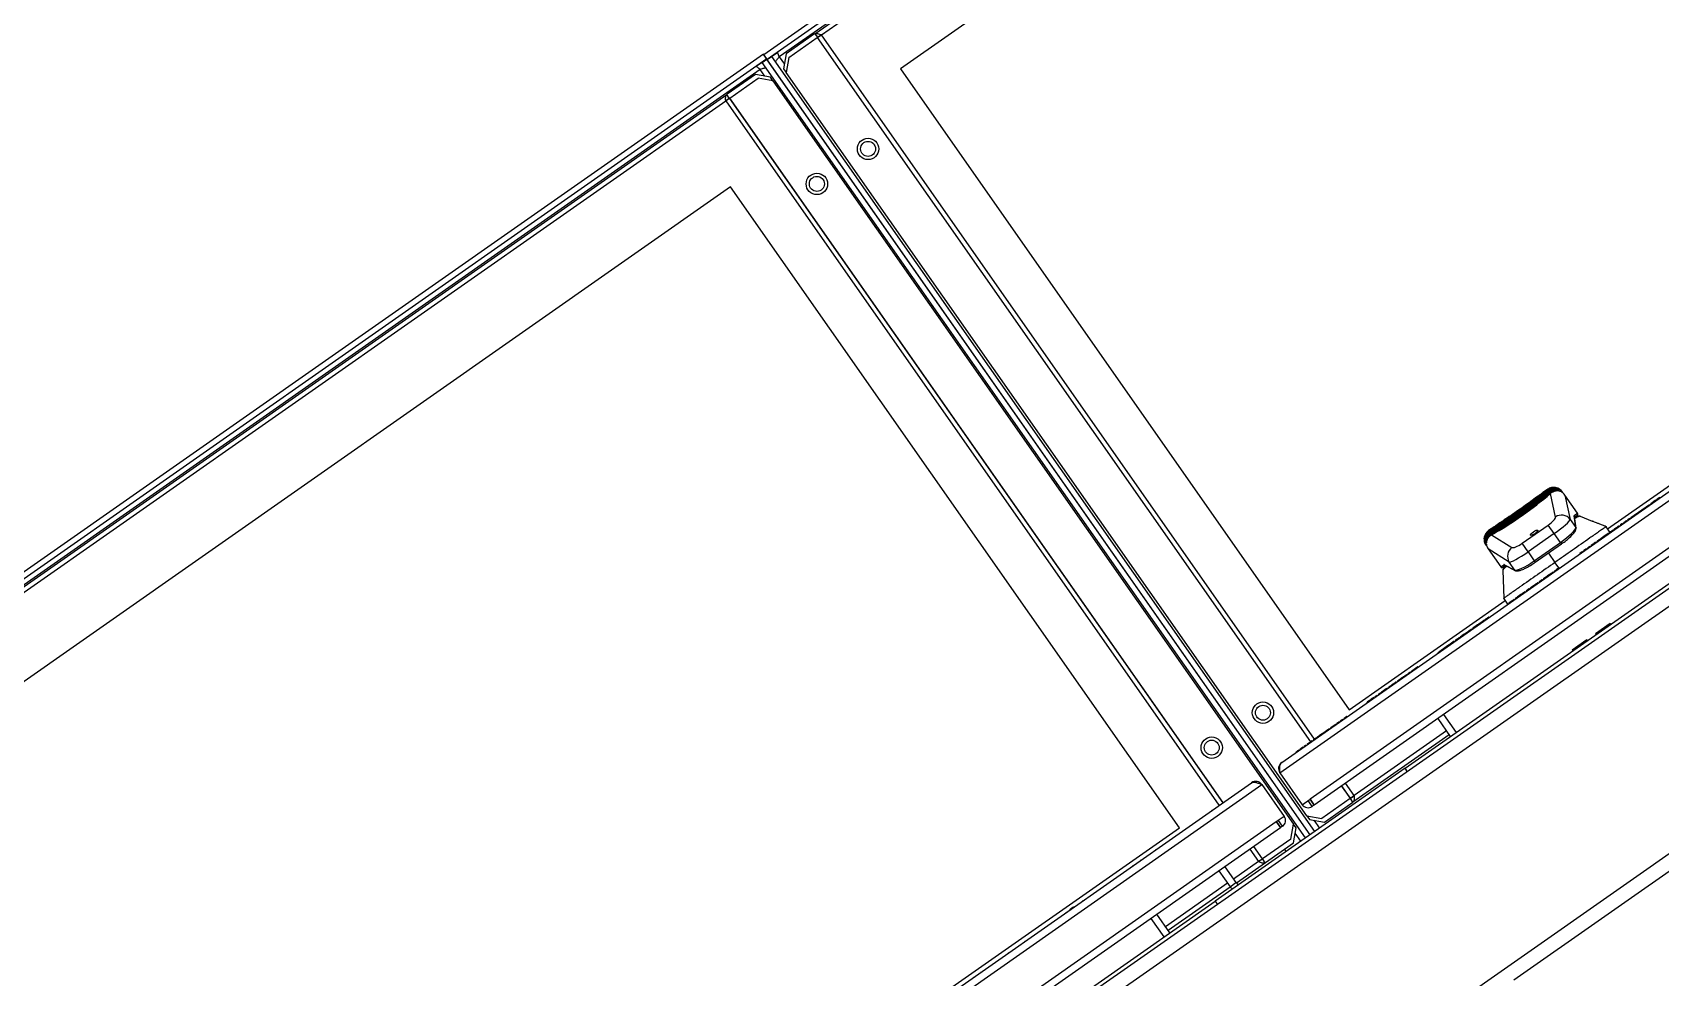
# Model space of a CAD drawing. Header units: millimetres. Extents: x 152904052 to 153933663, y 538271515 to 539240469.
# Drawn here: x 153458356.8 to 153458813.1, y 538574816.8 to 538575081.8 of the extents above; entities that cross this region are included whole.
import ezdxf

# ---------------------------------------------------------------- set-up
doc = ezdxf.new("R2010")
doc.units = ezdxf.units.MM
doc.layers.add('POWR', color=5, linetype='Continuous')

msp = doc.modelspace()

# ---------------------------------------------------------------- linework, layer by layer
at = {"layer": 'POWR', "color": 7}
for p, q in [((153459462.83, 538575706.48), (153458561.76, 538575075.55)), ((153459463.75, 538575705.17), (153458562.68, 538575074.24)), ((153459461.93, 538575702.19), (153458566.1, 538575074.93)), ((153458576.08, 538575081.42), (153459452.57, 538575695.15)), ((153458577.89, 538575081.1), (153459452.25, 538575693.34)), ((153459453.61, 538575669.26), (153458600.06, 538575071.59)), ((153458706.44, 538574874.16), (153459602.59, 538575501.65)), ((153458706.95, 538574877.08), (153459599.66, 538575502.17)), ((153459606.62, 538575491.17), (153458714.91, 538574866.78)), ((153459607.77, 538575489.53), (153458716.05, 538574865.15)), ((153459596.18, 538575472.45), (153457835.01, 538574239.26)), ((153459598.53, 538575469.09), (153457837.36, 538574235.9)), ((153458741.53, 538574875.48), (153459591.4, 538575470.56)), ((153459648.32, 538575434.6), (153457852.73, 538574177.32)), ((153459621.18, 538575410.6), (153458772.04, 538574816.03)), ((153458798.31, 538574942.58), (153459030.57, 538575105.22)), ((153458576, 538575081.37), (153458568.05, 538575075.8)), ((153458576, 538575081.37), (153458576.08, 538575081.42)), ((153458576.08, 538575081.42), (153458576.77, 538575080.44)), ((153458576.77, 538575080.44), (153458577.89, 538575081.1)), ((153458576.81, 538575080.38), (153458577.79, 538575081.07)), ((153458577.89, 538575081.1), (153458576.83, 538575080.36)), ((153458716.15, 538574883.65), (153458577.89, 538575081.1)), ((153458568.78, 538575074.76), (153458576.73, 538575080.33)), ((153458576.81, 538575080.38), (153458576.73, 538575080.33)), ((153458576.73, 538575080.33), (153458715, 538574882.84)), ((153458715.09, 538574882.9), (153458576.83, 538575080.36)), ((153458561.65, 538575075.71), (153457660.58, 538574444.78)), ((153458562.56, 538575074.4), (153457661.5, 538574443.47)), ((153458559.66, 538575072.29), (153458562.6, 538575074.35)), ((153458561.31, 538575073.4), (153458562.62, 538575074.32)), ((153458713.59, 538574855.92), (153458561.31, 538575073.4)), ((153458562.56, 538575074.4), (153458561.65, 538575075.71)), ((153458562.68, 538575074.24), (153458561.76, 538575075.55)), ((153458714.91, 538574856.83), (153458562.62, 538575074.32)), ((153458562.72, 538575074.18), (153458565.66, 538575076.24)), ((153458564.05, 538575075.07), (153458562.74, 538575074.15)), ((153458714.91, 538574856.83), (153458562.74, 538575074.15)), ((153458716.22, 538574857.75), (153458564.05, 538575075.07)), ((153458566.1, 538575074.93), (153458567.54, 538575072.88)), ((153458568.05, 538575075.8), (153458567.32, 538575071.62)), ((153458568.78, 538575074.76), (153458568.04, 538575070.58)), ((153458560.75, 538575071.42), (153457664.92, 538574444.16)), ((153458559.42, 538575070), (153458551.47, 538575064.44)), ((153458552.2, 538575063.4), (153458560.15, 538575068.96)), ((153458563.6, 538575069.26), (153458559.42, 538575070)), ((153458564.33, 538575068.22), (153458560.15, 538575068.96)), ((153458562.06, 538575069.53), (153458560.75, 538575071.42)), ((153458564.33, 538575068.22), (153458563.6, 538575069.26)), ((153458564.33, 538575068.22), (153458710.28, 538574859.78)), ((153458567.32, 538575071.62), (153458568.04, 538575070.58)), ((153458714, 538574862.14), (153458568.04, 538575070.58)), ((153458600.06, 538575071.59), (153458725.89, 538574891.88)), ((153457674.9, 538574450.65), (153458551.39, 538575064.38)), ((153458551.07, 538575062.57), (153458552.08, 538575063.4)), ((153458552.14, 538575063.31), (153458551.07, 538575062.57)), ((153458552.12, 538575063.34), (153458551.14, 538575062.65)), ((153458551.39, 538575064.38), (153458551.47, 538575064.44)), ((153458552.08, 538575063.4), (153458551.39, 538575064.38)), ((153458552.2, 538575063.4), (153458552.12, 538575063.34)), ((153458552.14, 538575063.31), (153458690.45, 538574865.78)), ((153458690.48, 538574865.92), (153458552.2, 538575063.4)), ((153457676.71, 538574450.33), (153458551.07, 538575062.57)), ((153458551.07, 538575062.57), (153458689.33, 538574865.11)), ((153458552.43, 538575038.49), (153457698.87, 538574440.82)), ((153458678.27, 538574858.77), (153458552.43, 538575038.49)), ((153458781.51, 538574953.67), (153458780.06, 538574952.66)), ((153458781.56, 538574953.59), (153458781.51, 538574953.67)), ((153458781.67, 538574953.44), (153458781.64, 538574953.48)), ((153458781.85, 538574953.19), (153458781.79, 538574953.27)), ((153458782.08, 538574952.85), (153458782.01, 538574952.96)), ((153458783.7, 538574945.91), (153458782.28, 538574952.5)), ((153458786.34, 538574952.07), (153458787.81, 538574945.24)), ((153458789.89, 538574947), (153458786.34, 538574952.07)), ((153458786.34, 538574952.07), (153458786.35, 538574952.07)), ((153458789.9, 538574947), (153458786.35, 538574952.07)), ((153458804.86, 538574945.76), (153458810.04, 538574949.39)), ((153458810.36, 538574949.61), (153458810.42, 538574949.53)), ((153458787.81, 538574945.24), (153458789.39, 538574942.98)), ((153458789.39, 538574942.98), (153458788.98, 538574946.23)), ((153458789.01, 538574946.38), (153458789.89, 538574947)), ((153458789.07, 538574946.02), (153458789.07, 538574946.01)), ((153458789.48, 538574942.76), (153458789.07, 538574946.01)), ((153458789.77, 538574946.31), (153458789.09, 538574945.83)), ((153458789.89, 538574947), (153458789.9, 538574947)), ((153458790.64, 538574946.11), (153458794.03, 538574944.74)), ((153458763.97, 538574940.51), (153458763.96, 538574940.49)), ((153458766.41, 538574943.1), (153458764.96, 538574942.09)), ((153458764.96, 538574942.09), (153458765.02, 538574942)), ((153458765.09, 538574941.9), (153458765.12, 538574941.85)), ((153458765.24, 538574941.68), (153458765.3, 538574941.6)), ((153458765.46, 538574941.37), (153458765.54, 538574941.26)), ((153458765.8, 538574940.95), (153458771.5, 538574937.37)), ((153458774.33, 538574938.53), (153458781.64, 538574943.65)), ((153458783.31, 538574941.27), (153458776, 538574936.15)), ((153458783.31, 538574941.27), (153458781.64, 538574943.65)), ((153458785.07, 538574938.75), (153458783.31, 538574941.27)), ((153458797.62, 538574940.69), (153458797.67, 538574940.61)), ((153458799.02, 538574941.55), (153458797.88, 538574943.19)), ((153458799.89, 538574942.28), (153458799.95, 538574942.2)), ((153458764.81, 538574936.99), (153458768.36, 538574931.92)), ((153458770.73, 538574933.27), (153458764.81, 538574936.99)), ((153458764.81, 538574936.99), (153458768.36, 538574931.92)), ((153458764.81, 538574936.99), (153458764.81, 538574936.99)), ((153458776, 538574936.15), (153458774.33, 538574938.53)), ((153458776, 538574936.15), (153458777.76, 538574933.63)), ((153458777.76, 538574933.63), (153458785.07, 538574938.75)), ((153458778.05, 538574933.22), (153458785.36, 538574938.34)), ((153458781.7, 538574935.78), (153458783.54, 538574933.15)), ((153458785.07, 538574938.75), (153458785.36, 538574938.34)), ((153458792.68, 538574937.23), (153458792.74, 538574937.15)), ((153458795.34, 538574939.1), (153458795.4, 538574939.02)), ((153458768.36, 538574931.92), (153458769.24, 538574932.54)), ((153458768.36, 538574931.92), (153458768.36, 538574931.92)), ((153458768.94, 538574930.92), (153458769.21, 538574923.12)), ((153458769.74, 538574932.28), (153458769.05, 538574931.8)), ((153458769.4, 538574932.52), (153458772.31, 538574931.02)), ((153458769.56, 538574932.36), (153458769.57, 538574932.36)), ((153458769.57, 538574932.36), (153458772.48, 538574930.86)), ((153458772.31, 538574931.02), (153458770.73, 538574933.27)), ((153458777.76, 538574933.63), (153458778.05, 538574933.22)), ((153458784.69, 538574931.52), (153458783.54, 538574933.15)), ((153458776.67, 538574926.04), (153458776.67, 538574926.03)), ((153458776.67, 538574926.03), (153458776.73, 538574925.94)), ((153458777.73, 538574926.77), (153458777.79, 538574926.68)), ((153458780, 538574928.36), (153458780.06, 538574928.28)), ((153458725.89, 538574891.88), (153458769.63, 538574922.51)), ((153458770.35, 538574921.48), (153458769.21, 538574923.12)), ((153458770.59, 538574921.76), (153458770.65, 538574921.68)), ((153458772.39, 538574923.03), (153458772.45, 538574922.95)), ((153458764.99, 538574917.84), (153458765.04, 538574917.76)), ((153458757.84, 538574912.84), (153458757.9, 538574912.76)), ((153458799.05, 538574916.06), (153458794.96, 538574913.19)), ((153458794.96, 538574913.19), (153458795.1, 538574912.99)), ((153458799.05, 538574916.06), (153458799.2, 538574915.85)), ((153458750.7, 538574907.84), (153458750.76, 538574907.76)), ((153458755.57, 538574911.25), (153458755.63, 538574911.17)), ((153458792.5, 538574911.47), (153458788.4, 538574908.6)), ((153458788.55, 538574908.4), (153458788.4, 538574908.6)), ((153458792.64, 538574911.27), (153458792.5, 538574911.47)), ((153458745.1, 538574903.92), (153458745.16, 538574903.84)), ((153458737.96, 538574898.92), (153458738.01, 538574898.83)), ((153458741.93, 538574901.7), (153458741.98, 538574901.61)), ((153458733.02, 538574895.46), (153458733.08, 538574895.38)), ((153458733.99, 538574896.14), (153458734.05, 538574896.05)), ((153458736.9, 538574898.18), (153458736.96, 538574898.09)), ((153458725.21, 538574889.99), (153458725.27, 538574889.91)), ((153458730.81, 538574893.91), (153458730.87, 538574893.83)), ((153458750.7, 538574889.4), (153458754.22, 538574884.37)), ((153458752.34, 538574890.55), (153458755.86, 538574885.51)), ((153458718.07, 538574884.99), (153458718.13, 538574884.91)), ((153458722.04, 538574887.77), (153458722.1, 538574887.69)), ((153458724.11, 538574889.22), (153458724.17, 538574889.14)), ((153458753.88, 538574884.86), (153458726.93, 538574865.99)), ((153458753.14, 538574885.92), (153458727.25, 538574867.8)), ((153458712.03, 538574880.76), (153458712.09, 538574880.68)), ((153458714.1, 538574882.21), (153458714.16, 538574882.13)), ((153458715.8, 538574883.4), (153458715.85, 538574883.32)), ((153458710.93, 538574879.99), (153458710.98, 538574879.91)), ((153457805.84, 538574246.22), (153458698.48, 538574871.4)), ((153458741.53, 538574875.48), (153458688.28, 538574838.19)), ((153458706.44, 538574874.16), (153458712.69, 538574865.23)), ((153458727.25, 538574867.8), (153458724.81, 538574871.28)), ((153458742.22, 538574874.49), (153458741.53, 538574875.48)), ((153457805.32, 538574243.3), (153458701.41, 538574870.88)), ((153458694.43, 538574868.68), (153458694.49, 538574868.6)), ((153458701.41, 538574870.88), (153458707.66, 538574861.95)), ((153458712.69, 538574865.23), (153458714.91, 538574866.78)), ((153458714.85, 538574866.74), (153458716, 538574865.1)), ((153458714.91, 538574866.78), (153458716.05, 538574865.15)), ((153458726.12, 538574866.97), (153458718.17, 538574861.41)), ((153458723.67, 538574870.48), (153458726.12, 538574866.97)), ((153458726.19, 538574867.05), (153458723.75, 538574870.53)), ((153458726.12, 538574866.97), (153458726.2, 538574867.03)), ((153458726.19, 538574867.05), (153458727.25, 538574867.8)), ((153458726.2, 538574867.03), (153458726.95, 538574867.55)), ((153458727.25, 538574867.8), (153458726.24, 538574866.97)), ((153458726.93, 538574865.99), (153458726.24, 538574866.97)), ((153458687.29, 538574863.68), (153458687.34, 538574863.6)), ((153458689.56, 538574865.27), (153458689.62, 538574865.19)), ((153458714, 538574862.14), (153458714.72, 538574861.1)), ((153458714, 538574862.14), (153458718.17, 538574861.41)), ((153458715.47, 538574864.74), (153458714.33, 538574866.38)), ((153458716, 538574865.1), (153458715.47, 538574864.74)), ((153458716.05, 538574865.15), (153458716, 538574865.1)), ((153458718.9, 538574860.37), (153458726.85, 538574865.93)), ((153458726.93, 538574865.99), (153458726.85, 538574865.93)), ((153458705.44, 538574860.4), (153457813.79, 538574235.92)), ((153458706.59, 538574858.76), (153457814.94, 538574234.28)), ((153458438.1, 538574690.61), (153458678.27, 538574858.77)), ((153458707.66, 538574861.95), (153458705.44, 538574860.4)), ((153458705.44, 538574860.4), (153458706.59, 538574858.76)), ((153458705.5, 538574860.44), (153458706.65, 538574858.8)), ((153458707.17, 538574859.17), (153458706.02, 538574860.81)), ((153458706.65, 538574858.8), (153458706.59, 538574858.76)), ((153458707.17, 538574859.17), (153458706.65, 538574858.8)), ((153458709.54, 538574855.6), (153458710.28, 538574859.78)), ((153458710.27, 538574854.56), (153458711.01, 538574858.74)), ((153458711.01, 538574858.74), (153458710.28, 538574859.78)), ((153458714.72, 538574861.1), (153458718.9, 538574860.37)), ((153458715.98, 538574860.88), (153458717.53, 538574858.67)), ((153458699.06, 538574853.49), (153458701.5, 538574850.01)), ((153458701.59, 538574850.04), (153458699.14, 538574853.55)), ((153458709.54, 538574855.6), (153458701.59, 538574850.04)), ((153458707.69, 538574852.76), (153458710.27, 538574854.56)), ((153458712.28, 538574855), (153458710.74, 538574857.21)), ((153458667.4, 538574849.75), (153458667.46, 538574849.67)), ((153458671.5, 538574852.62), (153458671.56, 538574852.54)), ((153458700.43, 538574849.26), (153458693.43, 538574844.36)), ((153458694.25, 538574843.35), (153458707.69, 538574852.76)), ((153458697.99, 538574852.74), (153458700.43, 538574849.26)), ((153458700.43, 538574849.26), (153458701.5, 538574850.01)), ((153458701.55, 538574849.93), (153458700.43, 538574849.26)), ((153458701.51, 538574849.98), (153458700.53, 538574849.3)), ((153458701.51, 538574849.98), (153458701.59, 538574850.04)), ((153458701.55, 538574849.93), (153458702.24, 538574848.94)), ((153458707.69, 538574852.76), (153458708.15, 538574852.1)), ((153458665.13, 538574848.16), (153458665.19, 538574848.08)), ((153458689.35, 538574846.69), (153458692.48, 538574842.23)), ((153458690.99, 538574847.84), (153458694.12, 538574843.38)), ((153458691.79, 538574843.21), (153458674.38, 538574831.02)), ((153458692.54, 538574842.15), (153458675.13, 538574829.96)), ((153458692.48, 538574842.23), (153458694.12, 538574843.38)), ((153458694.25, 538574843.35), (153458694.71, 538574842.7)), ((153457838.41, 538574243.11), (153458688.28, 538574838.19)), ((153458646.46, 538574835.09), (153458646.52, 538574835)), ((153458647.52, 538574835.83), (153458647.57, 538574835.74)), ((153458648.57, 538574836.56), (153458648.63, 538574836.48)), ((153458651.09, 538574838.33), (153458651.14, 538574838.24)), ((153458688.28, 538574838.19), (153458688.97, 538574837.21)), ((153458640.37, 538574830.82), (153458640.43, 538574830.74)), ((153458673.95, 538574828.15), (153458670.31, 538574833.35)), ((153458675.59, 538574829.3), (153458671.95, 538574834.5)), ((153458634.88, 538574826.98), (153458634.94, 538574826.89)), ((153458630.17, 538574823.68), (153458630.23, 538574823.6)), ((153458620.49, 538574816.9), (153458620.55, 538574816.81)), ((153458622.56, 538574818.34), (153458622.61, 538574818.26))]:
    msp.add_line(p, q, dxfattribs=at)
at = {"layer": 'POWR', "color": 7, "flags": 128}
msp.add_lwpolyline([(153458764.04, 538574940.38), (153458764, 538574940.4), (153458763.97, 538574940.43), (153458763.94, 538574940.45), (153458763.92, 538574940.48), (153458763.9, 538574940.5), (153458763.89, 538574940.53), (153458763.88, 538574940.55), (153458763.89, 538574940.57)], dxfattribs=at)
at = {"layer": 'POWR', "color": 7}
for centre, radius in [((153458590.99, 538575049.14), 3), ((153458590.99, 538575049.14), 2.1), ((153458576.63, 538575039.32), 3), ((153458576.63, 538575039.32), 2.1), ((153458701.69, 538574891.04), 3), ((153458701.69, 538574891.04), 2.1), ((153458687.33, 538574881.23), 3), ((153458687.33, 538574881.23), 2.1)]:
    msp.add_circle(centre, radius, dxfattribs=at)
for centre, radius, start, end in [((153458783.23, 538574951.21), 3, 35, 125), ((153458781.71, 538574953.24), 0.203, 43.2823, 99.9986), ((153458783.25, 538574954.02), 0.148, 13.722, 72.7075), ((153458783.45, 538574953.84), 0.22, 355.6104, 60.2565), ((153458783.72, 538574953.6), 0.238, 351.3819, 49.2854), ((153458784.3, 538574953.55), 0.299, 69.9211, 106.4612), ((153458784.03, 538574953.27), 0.264, 348.1361, 39.2961), ((153458784.55, 538574953.27), 0.3, 68.3173, 125.1819), ((153458784.64, 538574953.17), 0.3, 67.8554, 125.2032), ((153458781.82, 538574952.85), 0.332, 28.001, 85.9165), ((153458782.02, 538574952.49), 0.368, 29.458, 80.3211), ((153458784.86, 538574952.9), 0.3, 66.8184, 125.2572), ((153458785.4, 538574943.39), 3.04, 37.3942, 124.0187), ((153458788.59, 538574945.95), 0.478, 8.5393, 36.2481), ((153458788.6, 538574946.1), 0.501, 341.8417, 35.0507), ((153458789.49, 538574946.72), 0.5, 305, 35), ((153458789.49, 538574946.72), 0.499, 305.1578, 35.1569), ((153458766.68, 538574939.63), 3, 125, 215), ((153458764.14, 538574940.32), 0.22, 189.7435, 254.3896), ((153458764.27, 538574939.98), 0.238, 200.7146, 258.6181), ((153458765.3, 538574941.75), 0.203, 150.0014, 206.7177), ((153458765.62, 538574941.51), 0.332, 164.0835, 221.999), ((153458765.9, 538574941.2), 0.368, 169.6788, 220.542), ((153458789.01, 538574942.7), 0.478, 7.3029, 36.2497), ((153458764.12, 538574939.42), 0.299, 146.5957, 180.0839), ((153458764.29, 538574939.09), 0.3, 124.8181, 181.6827), ((153458764.36, 538574938.97), 0.3, 124.7968, 182.1446), ((153458764.47, 538574939.57), 0.264, 210.7039, 261.8639), ((153458773.29, 538574934.91), 3.04, 125.9813, 212.6058), ((153458768.77, 538574932.21), 0.5, 215, 305), ((153458768.77, 538574932.21), 0.499, 214.8431, 304.8422), ((153458769.65, 538574932.83), 0.501, 214.9493, 268.1583), ((153458769.79, 538574932.78), 0.478, 213.7519, 241.4607), ((153458772.7, 538574931.28), 0.478, 213.7503, 242.6971), ((153458708.16, 538574875.36), 2.1, 125, 215), ((153458699.69, 538574869.68), 2.1, 35.006, 125.006), ((153458714.33, 538574866.38), 2, 215, 305), ((153458706.02, 538574860.81), 2, 305.006, 35.006), ((153458694.2, 538574843.43), 2.1, 215, 240.3769), ((153458694.2, 538574843.43), 0.1, 215, 305)]:
    msp.add_arc(centre, radius, start, end, dxfattribs=at)
for centre, major_axis, ratio, start_param, end_param in [((153458770.69, 538574951.51), (20.89, 14.63), 0.249328, 4.306744, 5.118034), ((153458781.21, 538574944.26), (2.46, 1.72), 0.249328, 4.712389, 6.178466), ((153458782.88, 538574941.88), (4.91, 3.44), 0.124664, 4.712389, 6.178466), ((153458792.17, 538574941.88), (-3.15, 4.51), 0.105104, 0, 0.197396), ((153458784.44, 538574939.65), (4.91, 3.44), 0.183333, 4.712389, 6.178466), ((153458775.57, 538574936.76), (4.91, 3.44), 0.124664, 3.246312, 4.712389), ((153458773.9, 538574939.14), (2.46, 1.72), 0.249328, 3.246312, 4.712389), ((153458772.4, 538574928.04), (-3.15, 4.51), 0.105104, 6.08579, 6.283185), ((153458777.13, 538574934.53), (4.91, 3.44), 0.183333, 3.246312, 4.712389)]:
    msp.add_ellipse(centre, major_axis=major_axis, ratio=ratio, start_param=start_param, end_param=end_param, dxfattribs=at)
msp.add_ellipse((153458777.71, 538574941.49), major_axis=(1.02, 0.72), ratio=0.249328, dxfattribs=at)
for points, knots in [([(153458576.08, 538575081.42), (153458576.17, 538575081.47), (153458576.37, 538575081.56), (153458576.8, 538575081.51), (153458577.32, 538575081.34), (153458577.7, 538575081.18), (153458577.89, 538575081.1)], [0, 0, 0, 0, 0.237155, 0.492001, 0.7468934, 1, 1, 1, 1]), ([(153458559.66, 538575072.29), (153458559.71, 538575072.26), (153458559.85, 538575072.18), (153458560.18, 538575071.91), (153458560.51, 538575071.63), (153458560.7, 538575071.46), (153458560.75, 538575071.42)], [0, 0, 0, 0, 0.194994, 0.538536, 0.882077, 1, 1, 1, 1]), ([(153458565.14, 538575073.51), (153458565.13, 538575073.57), (153458565.11, 538575073.68), (153458565.31, 538575073.99), (153458565.6, 538575074.36), (153458565.89, 538575074.69), (153458566.06, 538575074.88), (153458566.1, 538575074.93)], [0, 0, 0, 0, 0.26101, 0.482061, 0.703095, 0.924129, 1, 1, 1, 1]), ([(153458566.1, 538575074.93), (153458566.02, 538575075.13), (153458565.87, 538575075.52), (153458565.71, 538575075.98), (153458565.67, 538575076.16), (153458565.66, 538575076.24)], [0, 0, 0, 0, 0.407958, 0.75346, 1, 1, 1, 1]), ([(153458560.75, 538575071.42), (153458560.96, 538575071.5), (153458561.34, 538575071.65), (153458561.83, 538575071.82), (153458562.18, 538575071.9), (153458562.35, 538575071.89), (153458562.39, 538575071.85), (153458562.4, 538575071.84)], [0, 0, 0, 0, 0.26101, 0.482061, 0.703095, 0.924129, 1, 1, 1, 1]), ([(153458765.02, 538574942), (153458766.01, 538574942.67), (153458767.99, 538574943.99), (153458771.18, 538574946.16), (153458774.59, 538574948.53), (153458778.14, 538574951.08), (153458780.42, 538574952.75), (153458781.56, 538574953.59)], [0, 0, 0, 0, 0.18649, 0.373191, 0.559464, 0.77969, 1, 1, 1, 1]), ([(153458781.64, 538574953.48), (153458780.67, 538574952.76), (153458778.75, 538574951.33), (153458775.64, 538574949.07), (153458772.27, 538574946.7), (153458768.67, 538574944.25), (153458766.29, 538574942.68), (153458765.09, 538574941.9)], [0, 0, 0, 0, 0.186482, 0.372708, 0.559438, 0.778869, 1, 1, 1, 1]), ([(153458765.12, 538574941.85), (153458766.12, 538574942.5), (153458768.12, 538574943.79), (153458771.33, 538574945.94), (153458774.74, 538574948.31), (153458778.29, 538574950.88), (153458780.54, 538574952.59), (153458781.67, 538574953.44)], [0, 0, 0, 0, 0.186493, 0.373204, 0.559469, 0.779702, 1, 1, 1, 1]), ([(153458781.56, 538574953.59), (153458781.86, 538574953.77), (153458782.4, 538574954.1), (153458783.02, 538574954.14), (153458783.3, 538574954.16)], [0, 0, 0, 0, 0.558032, 1, 1, 1, 1]), ([(153458783.35, 538574954.07), (153458783.01, 538574954.03), (153458782.39, 538574953.97), (153458781.87, 538574953.63), (153458781.64, 538574953.48)], [0, 0, 0, 0, 0.558139, 1, 1, 1, 1]), ([(153458781.67, 538574953.44), (153458782, 538574953.64), (153458782.58, 538574953.99), (153458783.26, 538574954.02), (153458783.55, 538574954.03)], [0, 0, 0, 0, 0.560688, 1, 1, 1, 1]), ([(153458783.57, 538574953.87), (153458783.21, 538574953.84), (153458782.57, 538574953.78), (153458782.02, 538574953.43), (153458781.79, 538574953.27)], [0, 0, 0, 0, 0.56076, 1, 1, 1, 1]), ([(153458781.85, 538574953.19), (153458782.2, 538574953.4), (153458782.82, 538574953.78), (153458783.55, 538574953.78), (153458783.87, 538574953.78)], [0, 0, 0, 0, 0.5600096, 1, 1, 1, 1]), ([(153458783.87, 538574953.57), (153458783.49, 538574953.54), (153458782.82, 538574953.49), (153458782.25, 538574953.12), (153458782.01, 538574952.96)], [0, 0, 0, 0, 0.559285, 1, 1, 1, 1]), ([(153458782.08, 538574952.85), (153458782.45, 538574953.08), (153458783.12, 538574953.48), (153458783.89, 538574953.45), (153458784.24, 538574953.44)], [0, 0, 0, 0, 0.559592, 1, 1, 1, 1]), ([(153458783.3, 538574954.16), (153458783.39, 538574954.16), (153458783.57, 538574954.16), (153458783.82, 538574954.12), (153458783.95, 538574954.08), (153458783.99, 538574954.07)], [0, 0, 0, 0, 0.3996, 0.799314, 1, 1, 1, 1]), ([(153458784, 538574953.94), (153458784, 538574953.95), (153458784, 538574953.96), (153458783.94, 538574953.98), (153458783.75, 538574954.04), (153458783.48, 538574954.05), (153458783.32, 538574954.06)], [0, 0, 0, 0, 0.02102, 0.134539, 0.478024, 1, 1, 1, 1]), ([(153458784.28, 538574953.95), (153458784.26, 538574953.95), (153458784.22, 538574953.96), (153458783.88, 538574954.04), (153458783.55, 538574954.06), (153458783.35, 538574954.07)], [0, 0, 0, 0, 0.279849, 0.560767, 1, 1, 1, 1]), ([(153458783.55, 538574954.03), (153458783.64, 538574954.02), (153458783.82, 538574954.01), (153458784.05, 538574953.96), (153458784.22, 538574953.91), (153458784.32, 538574953.87), (153458784.38, 538574953.84), (153458784.4, 538574953.84), (153458784.4, 538574953.83)], [0, 0, 0, 0, 0.249575, 0.499234, 0.624577, 0.749541, 0.874797, 1, 1, 1, 1]), ([(153458784.39, 538574953.77), (153458784.31, 538574953.79), (153458784.11, 538574953.83), (153458783.78, 538574953.86), (153458783.57, 538574953.87)], [0, 0, 0, 0, 0.389876, 1, 1, 1, 1]), ([(153458783.87, 538574953.78), (153458783.96, 538574953.77), (153458784.12, 538574953.75), (153458784.34, 538574953.69), (153458784.5, 538574953.63), (153458784.59, 538574953.6), (153458784.64, 538574953.57), (153458784.66, 538574953.56), (153458784.66, 538574953.55)], [0, 0, 0, 0, 0.250691, 0.499738, 0.624633, 0.749644, 0.875011, 1, 1, 1, 1]), ([(153458784.75, 538574953.45), (153458784.74, 538574953.44), (153458784.71, 538574953.44), (153458784.39, 538574953.52), (153458784.06, 538574953.55), (153458783.87, 538574953.57)], [0, 0, 0, 0, 0.279424, 0.560243, 1, 1, 1, 1]), ([(153458784.38, 538574953.52), (153458784.38, 538574953.52), (153458784.39, 538574953.54), (153458784.38, 538574953.56), (153458784.34, 538574953.58), (153458784.27, 538574953.6), (153458784.12, 538574953.6), (153458784.02, 538574953.58), (153458783.95, 538574953.56)], [0, 0, 0, 0, 0.125209, 0.250655, 0.344867, 0.439084, 0.625539, 1, 1, 1, 1]), ([(153458784.24, 538574953.44), (153458784.32, 538574953.42), (153458784.48, 538574953.4), (153458784.68, 538574953.33), (153458784.82, 538574953.27), (153458784.93, 538574953.22), (153458784.96, 538574953.19), (153458784.98, 538574953.18)], [0, 0, 0, 0, 0.251028, 0.501181, 0.626243, 0.751403, 1, 1, 1, 1]), ([(153458784.4, 538574953.83), (153458784.42, 538574953.82), (153458784.44, 538574953.79), (153458784.46, 538574953.77), (153458784.48, 538574953.76)], [0, 0, 0, 0, 0.5599996, 1, 1, 1, 1]), ([(153458784.66, 538574953.55), (153458784.68, 538574953.53), (153458784.71, 538574953.5), (153458784.74, 538574953.46), (153458784.75, 538574953.45)], [0, 0, 0, 0, 0.56, 1, 1, 1, 1]), ([(153458781.79, 538574953.27), (153458780.83, 538574952.54), (153458778.92, 538574951.08), (153458775.82, 538574948.8), (153458772.46, 538574946.43), (153458768.85, 538574943.99), (153458766.45, 538574942.46), (153458765.24, 538574941.68)], [0, 0, 0, 0, 0.186481, 0.372718, 0.559433, 0.778886, 1, 1, 1, 1]), ([(153458765.3, 538574941.6), (153458766.84, 538574942.58), (153458769.92, 538574944.55), (153458774.41, 538574947.64), (153458778.43, 538574950.57), (153458780.71, 538574952.31), (153458781.85, 538574953.19)], [0, 0, 0, 0, 0.279197, 0.55923, 0.778542, 1, 1, 1, 1]), ([(153458782.01, 538574952.96), (153458780.55, 538574951.84), (153458777.64, 538574949.59), (153458773.23, 538574946.45), (153458769.11, 538574943.68), (153458766.68, 538574942.14), (153458765.46, 538574941.37)], [0, 0, 0, 0, 0.279365, 0.559627, 0.778697, 1, 1, 1, 1]), ([(153458765.54, 538574941.26), (153458767.09, 538574942.25), (153458770.21, 538574944.21), (153458774.66, 538574947.28), (153458778.66, 538574950.19), (153458780.94, 538574951.96), (153458782.08, 538574952.85)], [0, 0, 0, 0, 0.279462, 0.559802, 0.778911, 1, 1, 1, 1]), ([(153458782.34, 538574952.67), (153458780.86, 538574951.53), (153458777.91, 538574949.25), (153458773.46, 538574946.07), (153458769.31, 538574943.29), (153458766.85, 538574941.73), (153458765.62, 538574940.96)], [0, 0, 0, 0, 0.280656, 0.560317, 0.780051, 1, 1, 1, 1]), ([(153458782.28, 538574952.57), (153458780.82, 538574951.43), (153458777.9, 538574949.16), (153458773.51, 538574946.02), (153458769.41, 538574943.28), (153458766.96, 538574941.75), (153458765.73, 538574940.98)], [0, 0, 0, 0, 0.279884, 0.560494, 0.779839, 1, 1, 1, 1]), ([(153458780.06, 538574952.66), (153458780.05, 538574952.65), (153458779.78, 538574952.47), (153458778.83, 538574951.77), (153458777.25, 538574950.62), (153458775.35, 538574949.23), (153458773.31, 538574947.78), (153458771.24, 538574946.35), (153458769.29, 538574945.04), (153458767.66, 538574943.95), (153458766.68, 538574943.3), (153458766.42, 538574943.11), (153458766.41, 538574943.1)], [0, 0, 0, 0, 0.003473, 0.127751, 0.25193, 0.375819, 0.499822, 0.624027, 0.748207, 0.872102, 0.996008, 1, 1, 1, 1]), ([(153458786.34, 538574952.07), (153458786.03, 538574952.4), (153458785.41, 538574953.07), (153458784.17, 538574953.29), (153458783.11, 538574953.07), (153458782.56, 538574952.69), (153458782.28, 538574952.5)], [0, 0, 0, 0, 0.279785, 0.559857, 0.779728, 1, 1, 1, 1]), ([(153458784.69, 538574953.15), (153458784.69, 538574953.16), (153458784.7, 538574953.17), (153458784.68, 538574953.2), (153458784.64, 538574953.22), (153458784.54, 538574953.24), (153458784.42, 538574953.24), (153458784.33, 538574953.22), (153458784.29, 538574953.22)], [0, 0, 0, 0, 0.125083, 0.250612, 0.375716, 0.501101, 0.749517, 1, 1, 1, 1]), ([(153458784.98, 538574953.18), (153458784.99, 538574953.16), (153458785.02, 538574953.13), (153458785.04, 538574953.11), (153458785.05, 538574953.09)], [0, 0, 0, 0, 0.5599998, 1, 1, 1, 1]), ([(153458812.98, 538574951.45), (153458812.65, 538574951.21), (153458811.69, 538574950.55), (153458810.65, 538574949.82), (153458810.46, 538574949.68), (153458810.36, 538574949.61)], [0, 0, 0, 0, 0.218371, 0.615957, 1, 1, 1, 1]), ([(153458789.12, 538574945.61), (153458789.14, 538574945.62), (153458789.54, 538574945.9), (153458789.8, 538574946.08), (153458789.69, 538574946), (153458789.69, 538574946.01), (153458789.69, 538574946.01)], [0, 0, 0, 0, 0.015527, 0.315728, 0.923969, 1, 1, 1, 1]), ([(153458790.64, 538574946.11), (153458790.43, 538574946.11), (153458790.13, 538574946.11), (153458789.37, 538574945.6), (153458789.14, 538574945.45)], [0, 0, 0, 0, 0.702256, 1, 1, 1, 1]), ([(153458797.88, 538574943.19), (153458797.54, 538574943.33), (153458796.87, 538574943.6), (153458795.91, 538574943.99), (153458795.12, 538574944.3), (153458794.6, 538574944.51), (153458794.3, 538574944.63), (153458794.13, 538574944.7), (153458794.07, 538574944.73), (153458794.03, 538574944.74)], [0, 0, 0, 0, 0.1212211, 0.2429205, 0.3712161, 0.5123961, 0.6669653, 0.8310887, 1, 1, 1, 1]), ([(153458803.59, 538574944.87), (153458803.58, 538574944.87), (153458803.58, 538574944.86), (153458803.27, 538574944.65), (153458802.83, 538574944.34), (153458802.78, 538574944.31)], [0, 0, 0, 0, 0.3714392, 0.9283596, 1, 1, 1, 1]), ([(153458804.68, 538574945.64), (153458804.67, 538574945.63), (153458804.66, 538574945.62), (153458804.34, 538574945.4), (153458803.88, 538574945.08), (153458803.87, 538574945.07)], [0, 0, 0, 0, 0.400326, 0.98925, 1, 1, 1, 1]), ([(153458763.73, 538574939.83), (153458763.73, 538574939.85), (153458763.73, 538574939.9), (153458763.75, 538574940.07), (153458763.8, 538574940.31), (153458763.86, 538574940.48), (153458763.89, 538574940.57)], [0, 0, 0, 0, 0.083233, 0.266712, 0.633241, 1, 1, 1, 1]), ([(153458763.96, 538574940.49), (153458763.89, 538574940.24), (153458763.79, 538574939.9), (153458763.76, 538574939.61), (153458763.75, 538574939.59), (153458763.75, 538574939.58)], [0, 0, 0, 0, 0.558035, 0.7787477, 1, 1, 1, 1]), ([(153458763.82, 538574939.42), (153458763.82, 538574939.43), (153458763.81, 538574939.44), (153458763.81, 538574939.51), (153458763.81, 538574939.61), (153458763.82, 538574939.79), (153458763.85, 538574940.03), (153458763.9, 538574940.2), (153458763.92, 538574940.28)], [0, 0, 0, 0, 0.124886, 0.250388, 0.375677, 0.500865, 0.750601, 1, 1, 1, 1]), ([(153458763.97, 538574940.51), (153458763.93, 538574940.38), (153458763.86, 538574940.21), (153458763.85, 538574940.09), (153458763.85, 538574940.07)], [0, 0, 0, 0, 0.7646615, 1, 1, 1, 1]), ([(153458764.06, 538574940.21), (153458764.02, 538574940.09), (153458763.95, 538574939.84), (153458763.9, 538574939.54), (153458763.89, 538574939.42), (153458763.88, 538574939.37)], [0, 0, 0, 0, 0.36017, 0.71825, 1, 1, 1, 1]), ([(153458763.89, 538574940.57), (153458764.04, 538574940.89), (153458764.3, 538574941.45), (153458764.8, 538574941.84), (153458765.02, 538574942)], [0, 0, 0, 0, 0.558034, 1, 1, 1, 1]), ([(153458764, 538574939.98), (153458763.99, 538574939.96), (153458763.95, 538574939.9), (153458763.91, 538574939.81), (153458763.9, 538574939.74), (153458763.9, 538574939.7), (153458763.9, 538574939.67), (153458763.92, 538574939.66), (153458763.94, 538574939.66), (153458763.95, 538574939.66)], [0, 0, 0, 0, 0.171196, 0.419391, 0.543584, 0.606184, 0.668896, 0.834743, 1, 1, 1, 1]), ([(153458763.92, 538574940.28), (153458764.08, 538574940.63), (153458764.35, 538574941.26), (153458764.89, 538574941.67), (153458765.12, 538574941.85)], [0, 0, 0, 0, 0.560632, 1, 1, 1, 1]), ([(153458765.09, 538574941.9), (153458764.82, 538574941.68), (153458764.33, 538574941.3), (153458764.07, 538574940.73), (153458763.96, 538574940.49)], [0, 0, 0, 0, 0.558153, 1, 1, 1, 1]), ([(153458763.99, 538574939.08), (153458763.99, 538574939.08), (153458763.99, 538574939.1), (153458763.98, 538574939.17), (153458763.97, 538574939.26), (153458763.97, 538574939.43), (153458763.99, 538574939.65), (153458764.03, 538574939.82), (153458764.05, 538574939.9)], [0, 0, 0, 0, 0.125651, 0.251071, 0.376235, 0.501213, 0.75047, 1, 1, 1, 1]), ([(153458764.05, 538574939.9), (153458764.2, 538574940.28), (153458764.46, 538574940.97), (153458765.04, 538574941.41), (153458765.3, 538574941.6)], [0, 0, 0, 0, 0.559946, 1, 1, 1, 1]), ([(153458765.24, 538574941.68), (153458764.95, 538574941.46), (153458764.44, 538574941.06), (153458764.18, 538574940.47), (153458764.06, 538574940.21)], [0, 0, 0, 0, 0.560851, 1, 1, 1, 1]), ([(153458764.25, 538574939.83), (153458764.21, 538574939.71), (153458764.14, 538574939.46), (153458764.1, 538574939.17), (153458764.08, 538574938.97), (153458764.07, 538574938.96), (153458764.06, 538574938.96)], [0, 0, 0, 0, 0.280806, 0.560908, 0.780709, 1, 1, 1, 1]), ([(153458764.22, 538574939.75), (153458764.19, 538574939.69), (153458764.13, 538574939.6), (153458764.08, 538574939.47), (153458764.07, 538574939.39), (153458764.08, 538574939.35), (153458764.1, 538574939.33), (153458764.11, 538574939.33), (153458764.12, 538574939.33)], [0, 0, 0, 0, 0.374659, 0.561624, 0.655741, 0.749878, 0.87458, 1, 1, 1, 1]), ([(153458765.46, 538574941.37), (153458765.16, 538574941.14), (153458764.62, 538574940.73), (153458764.36, 538574940.11), (153458764.25, 538574939.83)], [0, 0, 0, 0, 0.559341, 1, 1, 1, 1]), ([(153458764.25, 538574939.44), (153458764.39, 538574939.85), (153458764.65, 538574940.59), (153458765.26, 538574941.06), (153458765.54, 538574941.26)], [0, 0, 0, 0, 0.558805, 1, 1, 1, 1]), ([(153458765.8, 538574940.95), (153458765.46, 538574940.7), (153458764.77, 538574940.19), (153458764.29, 538574939.08), (153458764.3, 538574937.93), (153458764.64, 538574937.3), (153458764.81, 538574936.99)], [0, 0, 0, 0, 0.280267, 0.560119, 0.77999, 1, 1, 1, 1]), ([(153458765.62, 538574940.96), (153458765.31, 538574940.72), (153458764.75, 538574940.28), (153458764.53, 538574939.61), (153458764.43, 538574939.31)], [0, 0, 0, 0, 0.560102, 1, 1, 1, 1]), ([(153458797.88, 538574943.19), (153458797.95, 538574943.24), (153458798.03, 538574943.3), (153458797.87, 538574943.18), (153458797.93, 538574943.23), (153458797.71, 538574943.08), (153458796.86, 538574942.48), (153458795.8, 538574941.74), (153458794.57, 538574940.88), (153458790.5, 538574938.02), (153458786.81, 538574935.45), (153458783.54, 538574933.15)], [0, 0, 0, 0, 0.7503603, 0.7712036, 0.792047, 0.8126829, 0.8282242, 0.8437654, 0.8593074, 0.87494, 1, 1, 1, 1]), ([(153458785.36, 538574938.35), (153458785.7, 538574938.59), (153458786.37, 538574939.07), (153458787.53, 538574940.02), (153458788.64, 538574941.09), (153458789.41, 538574942.1), (153458789.46, 538574942.56), (153458789.48, 538574942.77)], [0, 0, 0, 0, 0.148366, 0.289904, 0.552429, 0.78964, 1, 1, 1, 1]), ([(153458797.62, 538574940.69), (153458797.27, 538574940.45), (153458796.57, 538574939.96), (153458795.88, 538574939.48), (153458795.44, 538574939.16), (153458795.37, 538574939.12), (153458795.34, 538574939.1)], [0, 0, 0, 0, 0.277132, 0.564991, 0.788001, 1, 1, 1, 1]), ([(153458799.89, 538574942.28), (153458799.87, 538574942.27), (153458799.84, 538574942.25), (153458799.54, 538574942.04), (153458799.11, 538574941.74), (153458798.63, 538574941.4), (153458798.13, 538574941.05), (153458797.79, 538574940.81), (153458797.62, 538574940.69)], [0, 0, 0, 0, 0.203822, 0.38104, 0.547981, 0.683805, 0.832176, 1, 1, 1, 1]), ([(153458801.59, 538574943.47), (153458801.56, 538574943.45), (153458801.5, 538574943.41), (153458800.97, 538574943.04), (153458800.44, 538574942.66), (153458800.1, 538574942.43), (153458800.07, 538574942.41)], [0, 0, 0, 0, 0.361483, 0.676351, 0.972907, 1, 1, 1, 1]), ([(153458802.49, 538574944.11), (153458802.49, 538574944.1), (153458802.49, 538574944.1), (153458802.25, 538574943.93), (153458801.9, 538574943.69), (153458801.87, 538574943.67)], [0, 0, 0, 0, 0.372675, 0.947787, 1, 1, 1, 1]), ([(153458763.86, 538574939.32), (153458763.86, 538574939.34), (153458763.84, 538574939.37), (153458763.83, 538574939.4), (153458763.82, 538574939.42)], [0, 0, 0, 0, 0.56, 1, 1, 1, 1]), ([(153458764.06, 538574938.96), (153458764.05, 538574938.98), (153458764.02, 538574939.02), (153458764, 538574939.06), (153458763.99, 538574939.08)], [0, 0, 0, 0, 0.56, 1, 1, 1, 1]), ([(153458764.23, 538574938.65), (153458764.23, 538574938.68), (153458764.21, 538574938.71), (153458764.2, 538574938.83), (153458764.19, 538574938.98), (153458764.2, 538574939.2), (153458764.23, 538574939.36), (153458764.25, 538574939.44)], [0, 0, 0, 0, 0.249744, 0.375036, 0.500188, 0.74981, 1, 1, 1, 1]), ([(153458764.29, 538574938.55), (153458764.28, 538574938.57), (153458764.26, 538574938.61), (153458764.24, 538574938.64), (153458764.23, 538574938.65)], [0, 0, 0, 0, 0.56, 1, 1, 1, 1]), ([(153458791.29, 538574936.26), (153458791.16, 538574936.17), (153458790.61, 538574935.78), (153458790.53, 538574935.73), (153458790.47, 538574935.69)], [0, 0, 0, 0, 0.248164, 1, 1, 1, 1]), ([(153458792.39, 538574937.03), (153458792.23, 538574936.92), (153458791.71, 538574936.56), (153458791.63, 538574936.5), (153458791.58, 538574936.46)], [0, 0, 0, 0, 0.315009, 1, 1, 1, 1]), ([(153458793.36, 538574937.71), (153458793.22, 538574937.61), (153458792.79, 538574937.31), (153458792.73, 538574937.27), (153458792.68, 538574937.23)], [0, 0, 0, 0, 0.322226, 1, 1, 1, 1]), ([(153458795.06, 538574938.9), (153458794.89, 538574938.78), (153458794.35, 538574938.41), (153458793.82, 538574938.03), (153458793.7, 538574937.95), (153458793.65, 538574937.91)], [0, 0, 0, 0, 0.196019, 0.608424, 1, 1, 1, 1]), ([(153458770.06, 538574932.11), (153458769.76, 538574931.88), (153458769.11, 538574931.37), (153458769, 538574931.08), (153458768.94, 538574930.92)], [0, 0, 0, 0, 0.460595, 1, 1, 1, 1]), ([(153458769.36, 538574931.77), (153458769.3, 538574931.72), (153458769.17, 538574931.62), (153458769.03, 538574931.4), (153458768.95, 538574931.17), (153458768.94, 538574931), (153458768.94, 538574930.92)], [0, 0, 0, 0, 0.246097, 0.5, 0.753903, 1, 1, 1, 1]), ([(153458783.54, 538574933.15), (153458780.27, 538574930.86), (153458776.59, 538574928.29), (153458772.51, 538574925.43), (153458771.28, 538574924.57), (153458770.22, 538574923.83), (153458769.37, 538574923.23), (153458769.16, 538574923.08), (153458769.22, 538574923.13), (153458769.06, 538574923.01), (153458769.13, 538574923.07), (153458769.21, 538574923.12)], [0, 0, 0, 0, 0.12506, 0.140693, 0.156235, 0.171776, 0.187317, 0.207953, 0.228796, 0.24964, 1, 1, 1, 1]), ([(153458769.36, 538574931.77), (153458769.36, 538574931.77), (153458769.37, 538574931.77), (153458769.25, 538574931.7), (153458769.51, 538574931.88), (153458769.92, 538574932.16), (153458769.94, 538574932.17)], [0, 0, 0, 0, 0.076031, 0.684272, 0.984473, 1, 1, 1, 1]), ([(153458772.47, 538574930.86), (153458772.6, 538574930.82), (153458772.94, 538574930.71), (153458773.65, 538574930.87), (153458774.57, 538574931.21), (153458775.55, 538574931.68), (153458776.74, 538574932.35), (153458777.6, 538574932.93), (153458778.04, 538574933.23)], [0, 0, 0, 0, 0.136399, 0.35062, 0.486259, 0.639988, 0.811317, 1, 1, 1, 1]), ([(153458783.01, 538574930.46), (153458783.01, 538574930.46), (153458783.01, 538574930.47), (153458782.53, 538574930.12), (153458781.59, 538574929.47), (153458780.76, 538574928.89), (153458780.34, 538574928.59), (153458780.29, 538574928.56)], [0, 0, 0, 0, 0.19194, 0.478727, 0.737633, 0.972253, 1, 1, 1, 1]), ([(153458784.79, 538574931.71), (153458784.79, 538574931.71), (153458784.79, 538574931.71), (153458784.29, 538574931.36), (153458783.55, 538574930.84), (153458783.29, 538574930.66)], [0, 0, 0, 0, 0.3124174, 0.7626894, 1, 1, 1, 1]), ([(153458777.73, 538574926.77), (153458777.57, 538574926.65), (153458777.24, 538574926.43), (153458776.93, 538574926.2), (153458776.72, 538574926.06), (153458776.69, 538574926.04), (153458776.67, 538574926.03)], [0, 0, 0, 0, 0.279221, 0.569595, 0.792219, 1, 1, 1, 1]), ([(153458778.77, 538574927.49), (153458778.77, 538574927.49), (153458778.77, 538574927.49), (153458778.68, 538574927.43), (153458778.49, 538574927.3), (153458778.26, 538574927.13), (153458777.99, 538574926.95), (153458777.82, 538574926.83), (153458777.73, 538574926.77)], [0, 0, 0, 0, 0.0508933, 0.2518408, 0.4330083, 0.5979049, 0.7828544, 1, 1, 1, 1]), ([(153458780, 538574928.36), (153458780, 538574928.35), (153458779.98, 538574928.34), (153458779.85, 538574928.25), (153458779.63, 538574928.1), (153458779.37, 538574927.91), (153458779.15, 538574927.76), (153458779.06, 538574927.69)], [0, 0, 0, 0, 0.24327, 0.458274, 0.654298, 0.84222, 1, 1, 1, 1]), ([(153458772.1, 538574922.83), (153458771.69, 538574922.54), (153458770.85, 538574921.95), (153458770.68, 538574921.83), (153458770.59, 538574921.76)], [0, 0, 0, 0, 0.489517, 1, 1, 1, 1]), ([(153458775.17, 538574924.97), (153458774.62, 538574924.59), (153458773.58, 538574923.86), (153458772.62, 538574923.19), (153458772.47, 538574923.08), (153458772.39, 538574923.03)], [0, 0, 0, 0, 0.367047, 0.694904, 1, 1, 1, 1]), ([(153458776.39, 538574925.83), (153458776.25, 538574925.73), (153458775.9, 538574925.48), (153458775.56, 538574925.24), (153458775.49, 538574925.2), (153458775.46, 538574925.17)], [0, 0, 0, 0, 0.2629075, 0.6443136, 1, 1, 1, 1]), ([(153458764.99, 538574917.84), (153458764.96, 538574917.83), (153458764.92, 538574917.79), (153458764.49, 538574917.5), (153458763.82, 538574917.03), (153458762.81, 538574916.32), (153458761.59, 538574915.47), (153458760.75, 538574914.88), (153458760.4, 538574914.63)], [0, 0, 0, 0, 0.192912, 0.360912, 0.512245, 0.657045, 0.85813, 1, 1, 1, 1]), ([(153458757.84, 538574912.84), (153458757.5, 538574912.6), (153458756.8, 538574912.11), (153458756.12, 538574911.63), (153458755.67, 538574911.32), (153458755.6, 538574911.27), (153458755.57, 538574911.25)], [0, 0, 0, 0, 0.281581, 0.574587, 0.7968, 1, 1, 1, 1]), ([(153458760.12, 538574914.43), (153458760.11, 538574914.43), (153458760.09, 538574914.42), (153458759.96, 538574914.32), (153458759.75, 538574914.17), (153458759.42, 538574913.95), (153458758.97, 538574913.63), (153458758.4, 538574913.23), (153458758.04, 538574912.98), (153458757.84, 538574912.84)], [0, 0, 0, 0, 0.141147, 0.263463, 0.373351, 0.478643, 0.62563, 0.795661, 1, 1, 1, 1]), ([(153458755.28, 538574911.05), (153458754.79, 538574910.71), (153458753.65, 538574909.91), (153458752.23, 538574908.91), (153458751, 538574908.05), (153458750.8, 538574907.91), (153458750.7, 538574907.84)], [0, 0, 0, 0, 0.1920598, 0.4469275, 0.7363288, 1, 1, 1, 1]), ([(153458745.1, 538574903.92), (153458745.08, 538574903.9), (153458745.03, 538574903.87), (153458744.61, 538574903.57), (153458743.97, 538574903.13), (153458743.39, 538574902.72), (153458743.12, 538574902.53)], [0, 0, 0, 0, 0.3084899, 0.5716582, 0.8051259, 1, 1, 1, 1]), ([(153458737.96, 538574898.92), (153458737.8, 538574898.8), (153458737.47, 538574898.58), (153458737.16, 538574898.36), (153458736.95, 538574898.21), (153458736.92, 538574898.19), (153458736.9, 538574898.18)], [0, 0, 0, 0, 0.284757, 0.580029, 0.801375, 1, 1, 1, 1]), ([(153458738.99, 538574899.64), (153458738.99, 538574899.64), (153458738.99, 538574899.64), (153458738.94, 538574899.6), (153458738.84, 538574899.54), (153458738.7, 538574899.44), (153458738.54, 538574899.32), (153458738.36, 538574899.2), (153458738.16, 538574899.06), (153458738.03, 538574898.96), (153458737.96, 538574898.92)], [0, 0, 0, 0, 0.048564, 0.180372, 0.296888, 0.408877, 0.527506, 0.661824, 0.817994, 1, 1, 1, 1]), ([(153458741.93, 538574901.7), (153458741.91, 538574901.69), (153458741.89, 538574901.67), (153458741.66, 538574901.51), (153458741.28, 538574901.24), (153458740.77, 538574900.88), (153458740.15, 538574900.45), (153458739.64, 538574900.09), (153458739.35, 538574899.89), (153458739.28, 538574899.84)], [0, 0, 0, 0, 0.190663, 0.352727, 0.496222, 0.633954, 0.779374, 0.943613, 1, 1, 1, 1]), ([(153458742.83, 538574902.33), (153458742.84, 538574902.33), (153458742.84, 538574902.34), (153458742.6, 538574902.17), (153458742.32, 538574901.97), (153458742.21, 538574901.9)], [0, 0, 0, 0, 0.389539, 0.778615, 1, 1, 1, 1]), ([(153458732.73, 538574895.26), (153458732.64, 538574895.19), (153458731.97, 538574894.73), (153458731.14, 538574894.15), (153458730.92, 538574893.99), (153458730.81, 538574893.91)], [0, 0, 0, 0, 0.077644, 0.56479, 1, 1, 1, 1]), ([(153458733.7, 538574895.94), (153458733.56, 538574895.84), (153458733.15, 538574895.55), (153458733.07, 538574895.5), (153458733.02, 538574895.46)], [0, 0, 0, 0, 0.335144, 1, 1, 1, 1]), ([(153458736.61, 538574897.98), (153458736.49, 538574897.89), (153458735.76, 538574897.38), (153458734.96, 538574896.82), (153458734.16, 538574896.26), (153458734.04, 538574896.17), (153458733.99, 538574896.14)], [0, 0, 0, 0, 0.079147, 0.459448, 0.74463, 1, 1, 1, 1]), ([(153458725.21, 538574889.99), (153458725.18, 538574889.97), (153458725.13, 538574889.94), (153458724.84, 538574889.73), (153458724.49, 538574889.48), (153458724.4, 538574889.42)], [0, 0, 0, 0, 0.47251, 0.866574, 1, 1, 1, 1]), ([(153458718.07, 538574884.99), (153458717.73, 538574884.75), (153458717.03, 538574884.26), (153458716.35, 538574883.79), (153458715.9, 538574883.47), (153458715.83, 538574883.42), (153458715.8, 538574883.4)], [0, 0, 0, 0, 0.288034, 0.585696, 0.806215, 1, 1, 1, 1]), ([(153458720.34, 538574886.58), (153458720.34, 538574886.58), (153458720.32, 538574886.57), (153458720.19, 538574886.48), (153458719.97, 538574886.32), (153458719.67, 538574886.11), (153458719.32, 538574885.87), (153458718.93, 538574885.59), (153458718.5, 538574885.29), (153458718.22, 538574885.1), (153458718.07, 538574884.99)], [0, 0, 0, 0, 0.139289, 0.254745, 0.355218, 0.452418, 0.558229, 0.681516, 0.827711, 1, 1, 1, 1]), ([(153458722.04, 538574887.77), (153458722.03, 538574887.76), (153458722, 538574887.74), (153458721.77, 538574887.58), (153458721.39, 538574887.32), (153458720.98, 538574887.03), (153458720.71, 538574886.84), (153458720.63, 538574886.78)], [0, 0, 0, 0, 0.279915, 0.512422, 0.714966, 0.910685, 1, 1, 1, 1]), ([(153458722.95, 538574888.41), (153458722.95, 538574888.41), (153458722.96, 538574888.42), (153458722.73, 538574888.25), (153458722.52, 538574888.11), (153458722.35, 538574887.99), (153458722.33, 538574887.97)], [0, 0, 0, 0, 0.391607, 0.685208, 0.946535, 1, 1, 1, 1]), ([(153458724.11, 538574889.22), (153458724.09, 538574889.2), (153458724.05, 538574889.18), (153458723.75, 538574888.97), (153458723.38, 538574888.71), (153458723.23, 538574888.61)], [0, 0, 0, 0, 0.424287, 0.777643, 1, 1, 1, 1]), ([(153458711.74, 538574880.56), (153458711.61, 538574880.47), (153458711.09, 538574880.1), (153458711, 538574880.04), (153458710.93, 538574879.99)], [0, 0, 0, 0, 0.263131, 1, 1, 1, 1]), ([(153458712.85, 538574881.33), (153458712.68, 538574881.22), (153458712.19, 538574880.88), (153458712.1, 538574880.81), (153458712.03, 538574880.76)], [0, 0, 0, 0, 0.332212, 1, 1, 1, 1]), ([(153458713.81, 538574882.01), (153458713.68, 538574881.91), (153458713.27, 538574881.63), (153458713.19, 538574881.57), (153458713.13, 538574881.53)], [0, 0, 0, 0, 0.3396442, 1, 1, 1, 1]), ([(153458715.51, 538574883.2), (153458715.34, 538574883.08), (153458714.82, 538574882.72), (153458714.29, 538574882.34), (153458714.16, 538574882.25), (153458714.1, 538574882.21)], [0, 0, 0, 0, 0.209302, 0.630398, 1, 1, 1, 1]), ([(153458706.44, 538574874.16), (153458706.42, 538574874.46), (153458706.39, 538574875.09), (153458706.42, 538574875.96), (153458706.57, 538574876.69), (153458706.82, 538574876.95), (153458706.95, 538574877.08)], [0, 0, 0, 0, 0.230728, 0.485563, 0.740459, 1, 1, 1, 1]), ([(153458727.25, 538574867.8), (153458727.26, 538574867.61), (153458727.28, 538574867.21), (153458727.26, 538574866.67), (153458727.17, 538574866.22), (153458727.01, 538574866.07), (153458726.93, 538574865.99)], [0, 0, 0, 0, 0.237155, 0.492001, 0.7468934, 1, 1, 1, 1]), ([(153458648.57, 538574836.56), (153458648.57, 538574836.56), (153458648.56, 538574836.56), (153458648.5, 538574836.51), (153458648.4, 538574836.44), (153458648.25, 538574836.34), (153458648.04, 538574836.19), (153458647.78, 538574836.01), (153458647.61, 538574835.89), (153458647.52, 538574835.83)], [0, 0, 0, 0, 0.14249, 0.268012, 0.381964, 0.490735, 0.639072, 0.805077, 1, 1, 1, 1])]:
    msp.add_open_spline(points, degree=3, knots=knots, dxfattribs=at)
for points in [[(153458551.07, 538575062.57), (153458551.06, 538575062.77), (153458551.04, 538575063.17), (153458551.06, 538575063.71), (153458551.16, 538575064.15), (153458551.31, 538575064.3), (153458551.39, 538575064.38)], [(153458790.64, 538574946.11), (153458790.47, 538574946.16), (153458790.14, 538574946.24), (153458789.84, 538574946.08), (153458789.69, 538574946.01)], [(153458698.48, 538574871.4), (153458698.64, 538574871.47), (153458698.97, 538574871.62), (153458699.67, 538574871.52), (153458700.5, 538574871.26), (153458701.1, 538574871.01), (153458701.41, 538574870.88)], [(153458702.24, 538574848.94), (153458702.14, 538574848.9), (153458701.94, 538574848.8), (153458701.5, 538574848.86), (153458700.99, 538574849.03), (153458700.62, 538574849.18), (153458700.43, 538574849.26)]]:
    msp.add_open_spline(points, degree=3, dxfattribs=at)

doc.saveas('drawing.dxf')
